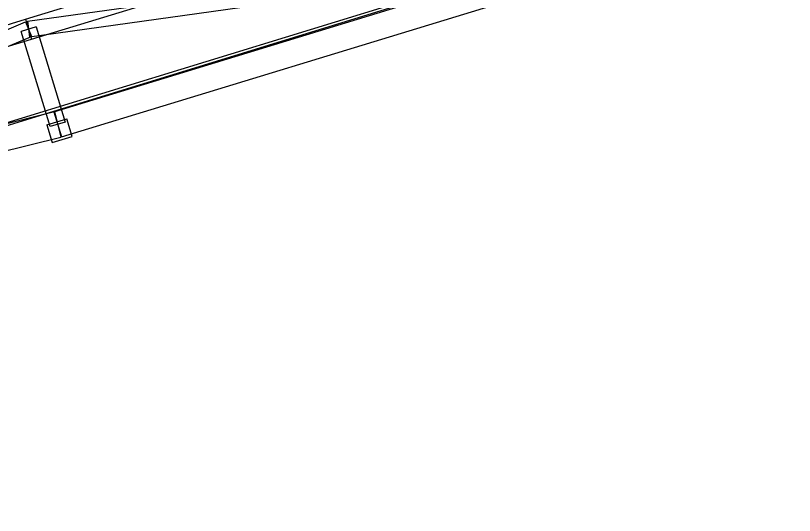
# Model space of a CAD drawing. Header units: millimetres. Extents: x -191664 to 191490, y -197311 to 10263.
# Drawn here: x 17793 to 19278, y -74 to 880 of the extents above; entities that cross this region are included whole.
import ezdxf

# ---------------------------------------------------------------- set-up
doc = ezdxf.new("R2010")
doc.units = ezdxf.units.MM
for name, color, linetype, lineweight in [('COTAS_ENVOLVENTE_P', 1, 'Continuous', 0), ('COTAS_P', 1, 'Continuous', 0), ('lateral_C02', 7, 'Continuous', 0)]:
    doc.layers.add(name, color=color, linetype=linetype, lineweight=lineweight)
doc.dimstyles.new('PLANTA_100', dxfattribs={"dimtxt": 250, "dimasz": 150, "dimexe": 150, "dimexo": 80, "dimgap": 100, "dimtad": 1, "dimtih": 1, "dimtoh": 1, "dimdec": 1, "dimdsep": 46, "dimcen": 0.09, "dimclrd": 1, "dimclre": 1, "dimclrt": 1, "dimadec": 0, "dimazin": 0, "dimtfac": 1, "dimtdec": 4, "dimtofl": 0, "dimtmove": 0, "dimatfit": 3, "dimfxl": 1, "dimtolj": 1, "dimtzin": 0, "dimarcsym": 0})

# ---------------------------------------------------------------- blocks, each defined once
blk = doc.blocks.new('*D4')
at = {"layer": 'COTAS_ENVOLVENTE_P', "color": 1, "lineweight": -2, "transparency": 16777216}
for p, q in [((0, -80), (0, -3250)), ((58855.1, -80), (58855.1, -3250)), ((150, -3100), (58705.1, -3100))]:
    blk.add_line(p, q, dxfattribs=at)
at = {"layer": 'COTAS_ENVOLVENTE_P', "color": 1, "transparency": 16777216}
for points in [[(150, -3075), (150, -3125), (0, -3100)], [(58705.1, -3075), (58705.1, -3125), (58855.1, -3100)]]:
    blk.add_solid(points, dxfattribs=at)
at = {"layer": 'Defpoints', "color": 0, "transparency": 16777216}
for p in [(0, 0), (58855.1, 0), (58855.1, -3100)]:
    blk.add_point(p, dxfattribs=at)
blk = doc.blocks.new('*D7')
at = {"layer": 'COTAS_P', "color": 1, "lineweight": -2, "transparency": 16777216}
for p, q in [((25334.8, 3271.6), (25080.5, 4103.6)), ((16187.4, 1228.9), (24980.9, 3916.3)), ((16254.4, 496.5), (16000.1, 1328.5))]:
    blk.add_line(p, q, dxfattribs=at)
at = {"layer": 'COTAS_P', "color": 1, "transparency": 16777216}
for points in [[(24973.6, 3940.2), (24988.2, 3892.4), (25124.4, 3960.1)], [(16180.1, 1252.8), (16194.7, 1205), (16044, 1185.1)]]:
    blk.add_solid(points, dxfattribs=at)
at = {"layer": 'Defpoints', "color": 0, "transparency": 16777216}
for p in [(25124.4, 3960.1), (25358.2, 3195.1), (16277.8, 420)]:
    blk.add_point(p, dxfattribs=at)
blk = doc.blocks.new('*D21')
at = {"layer": 'COTAS_P', "color": 1, "lineweight": -2, "transparency": 16777216}
for p, q in [((0, -80), (0, -2350)), ((58117.1, -80), (58117.1, -2350)), ((150, -2200), (57967.1, -2200))]:
    blk.add_line(p, q, dxfattribs=at)
at = {"layer": 'COTAS_P', "color": 1, "transparency": 16777216}
for points in [[(150, -2175), (150, -2225), (0, -2200)], [(57967.1, -2175), (57967.1, -2225), (58117.1, -2200)]]:
    blk.add_solid(points, dxfattribs=at)
at = {"layer": 'Defpoints', "color": 0, "transparency": 16777216}
for p in [(0, 0), (58117.1, 0), (58117.1, -2200)]:
    blk.add_point(p, dxfattribs=at)

msp = doc.modelspace()

# ---------------------------------------------------------------- linework, layer by layer
at = {"layer": 'lateral_C02', "color": 251, "true_color": 0x586d65}
for p, q in [((16335.43, 232.46), (25411.09, 3023.01)), ((16336.9, 227.69), (25412.56, 3018.23))]:
    msp.add_line(p, q, dxfattribs=at)
at = {"layer": 'lateral_C02', "color": 139, "true_color": 0x354b57}
for p, q in [((17812.29, 873.28), (18959.89, 1224)), ((17823.98, 835.03), (18971.58, 1185.74)), ((17866.36, 696.36), (19013.96, 1047.08)), ((17816.05, 869.01), (19019.18, 1038.02)), ((17820.22, 839.3), (19023.36, 1008.31)), ((17880.97, 648.54), (19028.58, 999.26)), ((16664.68, 522.56), (17812.29, 873.28)), ((16700.93, 398.67), (17812.3, 867.97)), ((17812.29, 873.28), (17823.98, 835.03)), ((17812.3, 867.97), (17823.97, 840.33)), ((17816.05, 869.01), (17820.22, 839.3)), ((17832.48, 858.54), (17803.79, 849.77)), ((17859.32, 668.06), (17803.79, 849.77)), ((17832.48, 858.54), (17888.01, 676.83)), ((16676.37, 484.31), (17823.98, 835.03)), ((16712.6, 371.03), (17823.97, 840.33)), ((16700.79, 409.12), (17867.68, 696.72)), ((17866.36, 696.36), (17880.97, 648.54)), ((17867.68, 696.72), (17879.65, 648.18)), ((17853.08, 671.39), (17891.33, 683.08)), ((17853.08, 671.39), (17863.31, 637.91)), ((17888.01, 676.83), (17859.32, 668.06)), ((17901.56, 649.6), (17891.33, 683.08)), ((16712.75, 360.57), (17879.65, 648.18)), ((17863.31, 637.91), (17901.56, 649.6))]:
    msp.add_line(p, q, dxfattribs=at)

# ---------------------------------------------------------------- dimensions: what is measured, and where the dimension line sits
at = {"layer": 'COTAS_ENVOLVENTE_P'}
dim = msp.add_aligned_dim(p1=(0, 0), p2=(58855.12, 0), distance=-3100, text='<> P', dimstyle='PLANTA_100', dxfattribs=at)
dim.commit()
dim.dimension.update_dxf_attribs({"geometry": '*D4', "text_midpoint": (29427.56, -3100)})
at = {"layer": 'COTAS_P'}
for p1, p2, distance, picture, middle in [((16277.76, 420), (25358.19, 3195.06), 800, '*D7', (20584.16, 2572.6)), ((0, 0), (58117.12, 0), -2200, '*D21', (29058.56, -2200))]:
    dim = msp.add_aligned_dim(p1=p1, p2=p2, distance=distance, text='<> P', dimstyle='PLANTA_100', dxfattribs=at)
    dim.commit()
    dim.dimension.update_dxf_attribs({"geometry": picture, "text_midpoint": middle})

doc.saveas('drawing.dxf')
